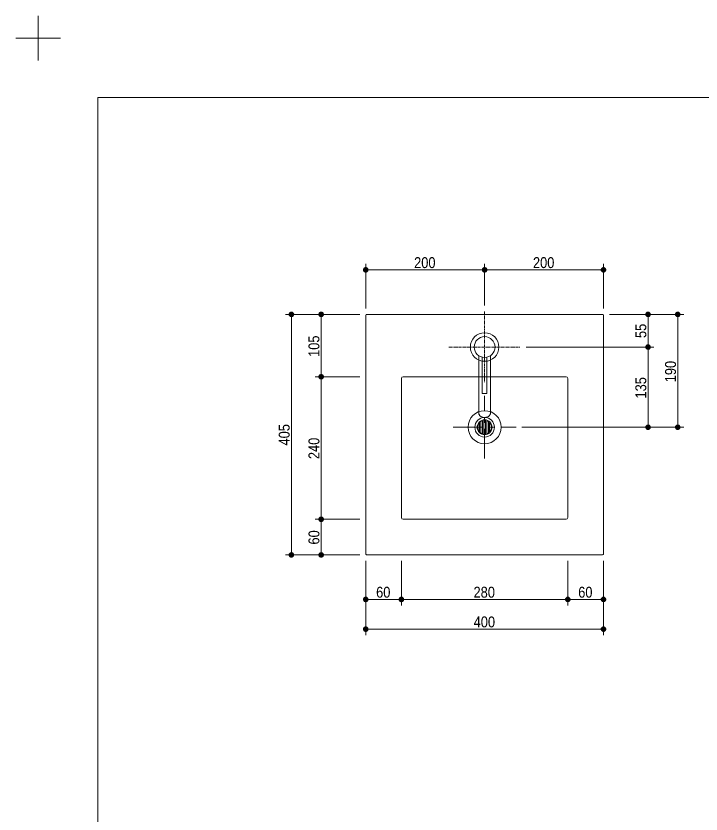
# Model space of a CAD drawing. Units: millimetres, scale not verified. Extents: x -3031 to 3031, y -1522 to 1522.
# Drawn here: x -3031 to -1879, y 179 to 1522 of the extents above; entities that cross this region are included whole.
import ezdxf
from ezdxf.enums import TextEntityAlignment as Align

# ---------------------------------------------------------------- set-up
doc = ezdxf.new("R2010")
doc.units = ezdxf.units.MM
doc.header["$LTSCALE"] = 10
doc.linetypes.add('CHAIN1', pattern=[8, 5, -1, 1, -1])
doc.linetypes.add('DASHED1', pattern=[1.8, 1.2, -0.6])
for name, color, linetype, lineweight in [('0-0_1図面枠', 7, 'Continuous', 9), ('0-1_5ボウル・キャビネット', 7, 'Continuous', 9), ('0-2_2寸法-1', 7, 'Continuous', 9), ('0-3_0', 7, 'Continuous', 9), ('0-6_4給排水', 7, 'DASHED1', 9)]:
    doc.layers.add(name, color=color, linetype=linetype, lineweight=lineweight)
doc.styles.add('ＭＳ Ｐゴシック', font='')
doc.styles.get('ＭＳ Ｐゴシック').set_extended_font_data('MS PGothic')

# ---------------------------------------------------------------- blocks, each defined once
blk = doc.blocks.new('グループ')
at = {"layer": '0-0_1図面枠'}
for p, q in [((-21000, 14475), (-21000, 15225)), ((-21375, 14850), (-20625, 14850))]:
    blk.add_line(p, q, dxfattribs=at)
blk = doc.blocks.new('グループ-2')
at = {"layer": '0-0_1図面枠'}
blk.add_lwpolyline([(-20000, 13850), (20000, 13850), (20000, -13850), (-20000, -13850)], close=True, dxfattribs=at)
blk = doc.blocks.new('図面枠')
at = {"layer": '0-0_1図面枠'}
for name in ['グループ', 'グループ-2']:
    blk.add_blockref(name, (0, 0), dxfattribs=at)
blk = doc.blocks.new('_Dot')
at = {"layer": '0-3_0'}
for p, q in [((-5, 0), (-10, 0)), ((4.89, 1), (-4.89, 1)), ((3.99, 3), (-3.99, 3)), ((4.58, -1.99), (-4.58, -1.99)), ((3, -3.99), (-3, -3.99))]:
    blk.add_line(p, q, dxfattribs=at)
for points in [[(5, 0), (4.96, 0.63), (4.84, 1.24), (4.65, 1.84), (4.38, 2.41), (4.05, 2.94), (3.64, 3.42), (3.19, 3.85), (2.68, 4.22), (2.13, 4.52), (1.55, 4.76), (0.94, 4.91), (0.31, 4.99), (-0.31, 4.99), (-0.94, 4.91), (-1.55, 4.76), (-2.13, 4.52), (-2.68, 4.22), (-3.19, 3.85), (-3.64, 3.42), (-4.05, 2.94), (-4.38, 2.41), (-4.65, 1.84), (-4.84, 1.24), (-4.96, 0.63), (-5, 0), (0, 0)], [(-5, 0), (-4.96, -0.63), (-4.84, -1.24), (-4.65, -1.84), (-4.38, -2.41), (-4.05, -2.94), (-3.64, -3.42), (-3.19, -3.85), (-2.68, -4.22), (-2.13, -4.52), (-1.55, -4.76), (-0.94, -4.91), (-0.31, -4.99), (0.31, -4.99), (0.94, -4.91), (1.55, -4.76), (2.13, -4.52), (2.68, -4.22), (3.19, -3.85), (3.64, -3.42), (4.05, -2.94), (4.38, -2.41), (4.65, -1.84), (4.84, -1.24), (4.96, -0.63), (5, 0), (0, 0)]]:
    blk.add_lwpolyline(points, close=True, dxfattribs=at)
blk = doc.blocks.new('グループ-26')
at = {"layer": '0-1_5ボウル・キャビネット'}
for p, q in [((-13575, 8222.5), (-13575, 8377.5)), ((-13555, 8205.1), (-13555, 8394.9)), ((-13525, 8190.5), (-13525, 8409.5)), ((-13505, 8186), (-13505, 8414)), ((-13475, 8186), (-13475, 8414)), ((-13455, 8190.5), (-13455, 8409.5)), ((-13425, 8205.1), (-13425, 8394.9)), ((-13405, 8222.5), (-13405, 8377.5))]:
    blk.add_line(p, q, dxfattribs=at)
for radius in [278.5, 165, 125]:
    blk.add_circle((-13490, 8300), radius, dxfattribs=at)
for start, end in [(137.65739, 222.34261), (107.71893, 124.41739), (90, 97.49472), (82.50528, 90), (55.58261, 72.28107), (317.65739, 42.34261), (235.58261, 252.28107), (287.71893, 304.41739), (262.50528, 270), (270, 277.49472)]:
    blk.add_arc((-13490, 8300), 115, start, end, dxfattribs=at)
blk = doc.blocks.new('グループ-27')
at = {"layer": '0-6_4給排水', "linetype": 'CHAIN1'}
for p, q in [((-13490, 10250), (-13490, 9050)), ((-14090, 9650), (-12890, 9650))]:
    blk.add_line(p, q, dxfattribs=at)
at = {"layer": '0-6_4給排水', "linetype": 'Continuous'}
for points in [[(-13590, 9506.4), (-13590, 8541.5), (-13589.6, 8534.6), (-13588.3, 8527.5), (-13586.1, 8520.4), (-13583, 8513.3), (-13578.8, 8506.3), (-13573.7, 8499.5), (-13567.6, 8493.2), (-13560.7, 8487.3), (-13553, 8482), (-13544.7, 8477.3), (-13535.9, 8473.4), (-13526.8, 8470.2), (-13517.5, 8467.8), (-13508.2, 8466.1), (-13499, 8465.2), (-13490, 8464.9), (-13481, 8465.2), (-13471.8, 8466.1), (-13462.5, 8467.8), (-13453.2, 8470.2), (-13444.1, 8473.4), (-13435.3, 8477.3), (-13427, 8482), (-13419.3, 8487.3), (-13412.4, 8493.2), (-13406.3, 8499.5), (-13401.2, 8506.3), (-13397, 8513.3), (-13393.9, 8520.4), (-13391.7, 8527.5), (-13390.4, 8534.6), (-13390, 8541.5), (-13390, 9506.4)], [(-13530, 9479.6), (-13530, 8870), (-13450, 8870), (-13450, 9479.6)]]:
    blk.add_lwpolyline(points, dxfattribs=at)
for radius in [240, 175]:
    blk.add_circle((-13490, 9650), radius, dxfattribs=at)

msp = doc.modelspace()

# ---------------------------------------------------------------- linework, layer by layer
at = {"layer": '0-1_5ボウル・キャビネット'}
for p, q in [((-2442.75, 616.5), (-2442.75, 1018.5)), ((-2441.25, 1020), (-2044.25, 1020)), ((-2042.75, 1018.5), (-2042.75, 616.5)), ((-2379.75, 915), (-2105.75, 915)), ((-2382.75, 678), (-2382.75, 912)), ((-2102.75, 912), (-2102.75, 678)), ((-2105.75, 675), (-2379.75, 675)), ((-2044.25, 615), (-2441.25, 615))]:
    msp.add_line(p, q, dxfattribs=at)
at = {"layer": '0-1_5ボウル・キャビネット', "linetype": 'CHAIN1'}
for p, q in [((-2242.75, 777.15), (-2242.75, 882.85)), ((-2295.6, 830), (-2189.9, 830))]:
    msp.add_line(p, q, dxfattribs=at)
at = {"layer": '0-1_5ボウル・キャビネット'}
for centre, radius, start, end in [((-2441.25, 1018.5), 1.5, 90, 180), ((-2044.25, 1018.5), 1.5, 0, 90), ((-2379.75, 912), 3, 90, 180), ((-2105.75, 912), 3, 0, 90), ((-2379.75, 678), 3, 180, 270), ((-2105.75, 678), 3, 270, 0), ((-2441.25, 616.5), 1.5, 180, 270), ((-2044.25, 616.5), 1.5, 270, 0)]:
    msp.add_arc(centre, radius, start, end, dxfattribs=at)
at = {"layer": '0-2_2寸法-1'}
for p, q in [((-2442.75, 1030), (-2442.75, 1105)), ((-2242.75, 1035), (-2242.75, 1105)), ((-2242.75, 1035), (-2242.75, 1105)), ((-2042.75, 1030), (-2042.75, 1105)), ((-2250.25, 1095), (-2435.25, 1095)), ((-2235.25, 1095), (-2050.25, 1095)), ((-2527.75, 1020), (-2577.75, 1020)), ((-2567.75, 622.5), (-2567.75, 1012.5)), ((-2452.75, 1020), (-2527.75, 1020)), ((-2517.75, 1012.5), (-2517.75, 922.5)), ((-2032.75, 1020), (-1957.75, 1020)), ((-1967.75, 972.5), (-1967.75, 1012.5)), ((-1957.75, 1020), (-1907.75, 1020)), ((-1917.75, 837.5), (-1917.75, 1012.5)), ((-2172.75, 965), (-1957.75, 965)), ((-2172.75, 965), (-1957.75, 965)), ((-1967.75, 957.5), (-1967.75, 837.5)), ((-2452.75, 915), (-2527.75, 915)), ((-2452.75, 915), (-2527.75, 915)), ((-2517.75, 682.5), (-2517.75, 907.5)), ((-2179.9, 830), (-1957.75, 830)), ((-1957.75, 830), (-1907.75, 830)), ((-2452.75, 675), (-2527.75, 675)), ((-2452.75, 675), (-2527.75, 675)), ((-2517.75, 667.5), (-2517.75, 622.5)), ((-2527.75, 615), (-2577.75, 615)), ((-2452.75, 615), (-2527.75, 615)), ((-2442.75, 605), (-2442.75, 530)), ((-2382.75, 605), (-2382.75, 530)), ((-2382.75, 605), (-2382.75, 530)), ((-2102.75, 605), (-2102.75, 530)), ((-2102.75, 605), (-2102.75, 530)), ((-2042.75, 605), (-2042.75, 530)), ((-2390.25, 540), (-2435.25, 540)), ((-2375.25, 540), (-2110.25, 540)), ((-2050.25, 540), (-2095.25, 540)), ((-2442.75, 530), (-2442.75, 480)), ((-2042.75, 530), (-2042.75, 480)), ((-2050.25, 490), (-2435.25, 490))]:
    msp.add_line(p, q, dxfattribs=at)

# ---------------------------------------------------------------- block references
at = {"layer": '0-0_1図面枠', "xscale": 0.1, "yscale": 0.1}
msp.add_blockref('図面枠', (-893.75, 0), dxfattribs=at)
at = {"layer": '0-1_5ボウル・キャビネット', "xscale": 0.1, "yscale": 0.1}
msp.add_blockref('グループ-26', (-893.75, 0), dxfattribs=at)
at = {"layer": '0-2_2寸法-1', "xscale": 0.7503418, "yscale": 0.7503418}
for p, rotation in [((-2442.75, 1095), 180), ((-2242.75, 1095), 180), ((-2567.75, 1020), 90), ((-2517.75, 1020), 90), ((-1967.75, 1020), 90), ((-1917.75, 1020), 90), ((-1967.75, 965), 270), ((-1967.75, 965), 90), ((-2517.75, 915), 270), ((-2517.75, 915), 90), ((-1967.75, 830), 270), ((-1917.75, 830), 270), ((-2517.75, 675), 270), ((-2517.75, 675), 90), ((-2567.75, 615), 270), ((-2517.75, 615), 270), ((-2442.75, 540), 180), ((-2382.75, 540), 180), ((-2102.75, 540), 180), ((-2442.75, 490), 180)]:
    msp.add_blockref('_Dot', p, dxfattribs=dict(at, rotation=rotation))
for p in [(-2242.75, 1095), (-2042.75, 1095), (-2382.75, 540), (-2102.75, 540), (-2042.75, 540), (-2042.75, 490)]:
    msp.add_blockref('_Dot', p, dxfattribs=at)
at = {"layer": '0-6_4給排水', "xscale": 0.1, "yscale": 0.1}
msp.add_blockref('グループ-27', (-893.75, 0), dxfattribs=at)

# ---------------------------------------------------------------- texts
at = {"layer": '0-2_2寸法-1', "style": 'ＭＳ Ｐゴシック', "width": 0.9}
for s, p in [('200', (-2361.39, 1092.52)), ('200', (-2161.39, 1092.52)), ('60', (-2425.29, 537.52)), ('280', (-2261.39, 537.52)), ('60', (-2085.29, 537.52)), ('400', (-2261.19, 487.52))]:
    msp.add_text(s, height=18.33, dxfattribs=at).set_placement(p, align=Align.BOTTOM_LEFT)
for s, p in [('55', (-1965.22, 980.2)), ('105', (-2515.27, 948.39)), ('190', (-1915.27, 905.69)), ('135', (-1965.27, 878.39)), ('405', (-2565.27, 799.25)), ('240', (-2515.27, 776.36)), ('60', (-2515.27, 632.46))]:
    msp.add_text(s, height=18.33, rotation=90, dxfattribs=at).set_placement(p, align=Align.BOTTOM_LEFT)

doc.saveas('drawing.dxf')
